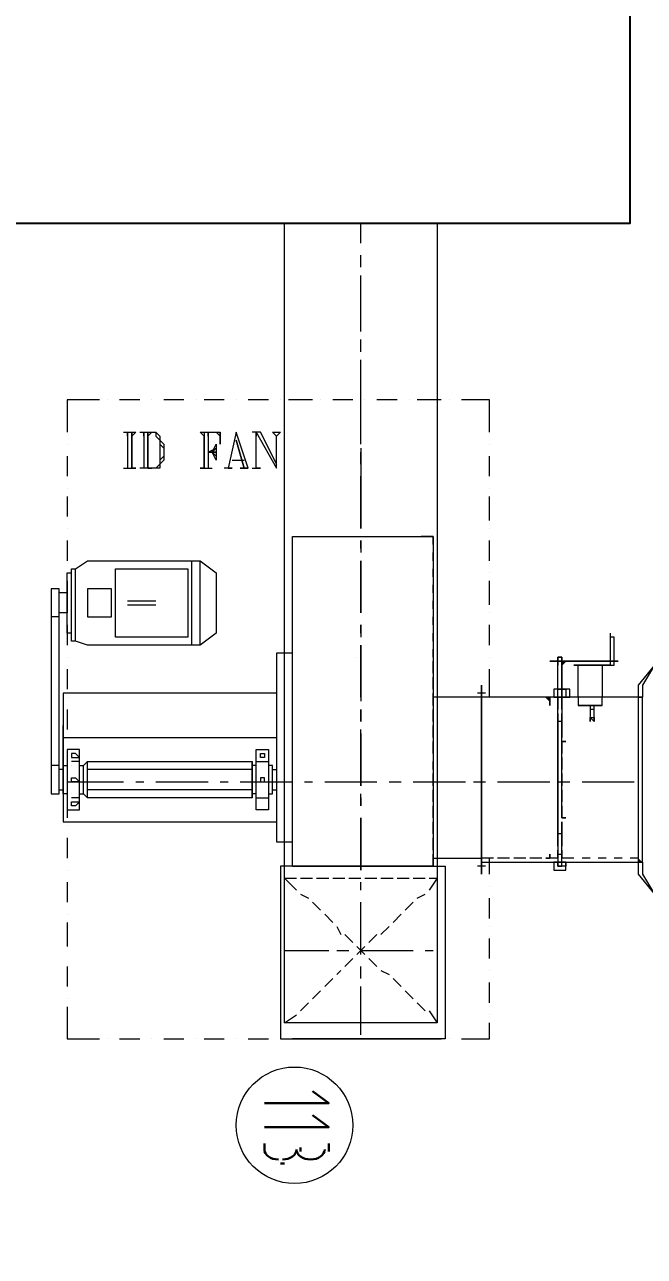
# Model space of a CAD drawing. Header units: metres. Extents: x -941 to 1333, y -28 to 1490.
# Drawn here: x 987.13 to 989.74, y 349.46 to 354.66 of the extents above; entities that cross this region are included whole.
import ezdxf

# ---------------------------------------------------------------- set-up
doc = ezdxf.new("R2010")
doc.units = ezdxf.units.M
doc.layers.add('window', color=3, linetype='Continuous')
doc.styles.add('style2A', font='swissc.ttf')
doc.dimstyles.get("Standard").update_dxf_attribs({"dimtxt": 0.4, "dimasz": 0.18, "dimexe": 0.18, "dimexo": 0.0625, "dimgap": 0, "dimtad": 0, "dimzin": 0, "dimdsep": 46, "dimtxsty": 'style2A', "dimcen": 0.09, "dimse1": 1, "dimse2": 1, "dimadec": 0, "dimazin": 0, "dimtfac": 1, "dimtofl": 0, "dimtmove": 0, "dimatfit": 3, "dimfxl": 0, "dimtolj": 1, "dimtzin": 0, "dimarcsym": 0})

# ---------------------------------------------------------------- blocks, each defined once
blk = doc.blocks.new('*D931')
at = {"layer": 'Defpoints', "color": 0}
for p in [(984.8144, 350.3777), (1008.3018, 350.3777), (1008.3018, 346.3895)]:
    blk.add_point(p, dxfattribs=at)
at = {"layer": 'window', "color": 0, "lineweight": -2}
for p, q in [((984.9944, 346.3895), (995.9867, 346.3895)), ((1008.1218, 346.3895), (997.1295, 346.3895))]:
    blk.add_line(p, q, dxfattribs=at)
at = {"layer": 'window', "color": 0}
for points in [[(984.9944, 346.4195), (984.9944, 346.3595), (984.8144, 346.3895)], [(1008.1218, 346.4195), (1008.1218, 346.3595), (1008.3018, 346.3895)]]:
    blk.add_solid(points, dxfattribs=at)
at = {"layer": 'window', "color": 0, "insert": (996.5581, 346.3895), "char_height": 0.4, "attachment_point": 5, "style": 'style2A'}
blk.add_mtext('\\A1;23.50', dxfattribs=at)
blk = doc.blocks.new('*D929')
at = {"layer": 'Defpoints', "color": 0}
for p in [(985.0431, 350.6066), (1008.0731, 350.6064), (1008.073, 347.2686)]:
    blk.add_point(p, dxfattribs=at)
at = {"layer": 'window', "color": 0, "lineweight": -2}
for p, q in [((985.2231, 347.2689), (995.9874, 347.2687)), ((1007.893, 347.2686), (997.1287, 347.2687))]:
    blk.add_line(p, q, dxfattribs=at)
at = {"layer": 'window', "color": 0}
for points in [[(985.2231, 347.2989), (985.2231, 347.2389), (985.0431, 347.2689)], [(1007.893, 347.2986), (1007.893, 347.2386), (1008.073, 347.2686)]]:
    blk.add_solid(points, dxfattribs=at)
at = {"layer": 'window', "color": 0, "insert": (996.558, 347.2687), "char_height": 0.4, "attachment_point": 5, "rotation": 359.9994, "style": 'style2A'}
blk.add_mtext('\\A1;23.03', dxfattribs=at)

msp = doc.modelspace()

# ---------------------------------------------------------------- linework, layer by layer
at = {"lineweight": 25}
msp.add_lwpolyline([(989.68145, 361.8079), (985.67927, 361.8079), (985.67927, 353.82049), (989.68145, 353.82049)], close=True, dxfattribs=at)
at = {"lineweight": 0}
for points in [[(988.86745, 351.05628), (988.86745, 350.44577), (988.22303, 350.44577), (988.22303, 353.82049)], [(988.54524, 353.7357), (988.54524, 353.82049)], [(988.86745, 353.82049), (988.86745, 350.44577)], [(988.54524, 353.63395), (988.54524, 353.68483)], [(988.54524, 353.36262), (988.54524, 353.60004)], [(988.54524, 353.27783), (988.54524, 353.3287)], [(988.54524, 353.00649), (988.54524, 353.24391)], [(987.44294, 353.07433), (987.30727, 353.07433), (987.30727, 352.93866)], [(987.47686, 353.07433), (987.47686, 353.07433)], [(987.61253, 353.07433), (987.52773, 353.07433)], [(987.6634, 353.07433), (987.6634, 353.07433)], [(987.79907, 353.07433), (987.71428, 353.07433)], [(987.84994, 353.07433), (987.84994, 353.07433)], [(987.96865, 353.07433), (987.88386, 353.07433)], [(988.01953, 353.07433), (988.01953, 353.07433)], [(988.15519, 353.07433), (988.0704, 353.07433)], [(988.20607, 353.07433), (988.20607, 353.07433)], [(988.34174, 353.07433), (988.23999, 353.07433)], [(988.37565, 353.07433), (988.37565, 353.07433)], [(988.51132, 353.07433), (988.42653, 353.07433)], [(988.54524, 352.88778), (988.54524, 353.07433)], [(988.5622, 353.07433), (988.5622, 353.07433)], [(988.69786, 353.07433), (988.61307, 353.07433)], [(988.74874, 353.07433), (988.74874, 353.07433)], [(988.88441, 353.07433), (988.78266, 353.07433)], [(988.91832, 353.07433), (988.91832, 353.07433)], [(989.08791, 352.93866), (989.08791, 353.07433), (988.9692, 353.07433)], [(987.54469, 352.93866), (987.59557, 352.93866), (987.57861, 352.9217)], [(987.56165, 352.93866), (987.56165, 352.9217), (987.56165, 352.93866), (987.56165, 352.78603)], [(987.61253, 352.93866), (987.68036, 352.93866), (987.69732, 352.9217), (987.69732, 352.90474), (987.71428, 352.88778), (987.71428, 352.87082), (987.71428, 352.83691), (987.71428, 352.81995), (987.69732, 352.80299), (987.69732, 352.78603), (987.68036, 352.78603), (987.61253, 352.78603)], [(987.62948, 352.93866), (987.62948, 352.9217), (987.62948, 352.93866), (987.62948, 352.78603)], [(987.6634, 352.93866), (987.64644, 352.9217)], [(987.68036, 352.93866), (987.68036, 352.9217), (987.69732, 352.90474), (987.69732, 352.87082), (987.69732, 352.83691), (987.69732, 352.80299), (987.68036, 352.78603)], [(987.88386, 352.93866), (987.88386, 352.78603), (987.88386, 352.9217), (987.8669, 352.93866)], [(987.88386, 352.9217), (987.8669, 352.93866), (987.95169, 352.93866), (987.95169, 352.88778), (987.95169, 352.93866), (987.95169, 352.90474)], [(987.90082, 352.93866), (987.90082, 352.9217), (987.90082, 352.93866), (987.90082, 352.78603)], [(988.0704, 352.78603), (988.05344, 352.78603), (988.03649, 352.78603), (988.0704, 352.78603), (988.01953, 352.93866), (987.98561, 352.78603), (988.00257, 352.78603), (987.96865, 352.78603)], [(988.08736, 352.78603), (988.12128, 352.78603), (988.10432, 352.78603), (988.10432, 352.93866), (988.18911, 352.78603), (988.18911, 352.9217)], [(988.12128, 352.93866), (988.18911, 352.80299), (988.12128, 352.93866), (988.08736, 352.93866)], [(988.10432, 352.93866), (988.10432, 352.9217)], [(988.54524, 352.9217), (988.54524, 352.95562)], [(987.30727, 352.88778), (987.30727, 352.88778)], [(987.69732, 352.90474), (987.69732, 352.88778), (987.71428, 352.87082), (987.71428, 352.83691), (987.69732, 352.81995), (987.69732, 352.80299)], [(989.08791, 352.88778), (989.08791, 352.88778)], [(987.30727, 352.83691), (987.30727, 352.75212)], [(987.90082, 352.85387), (987.93474, 352.85387), (987.90082, 352.85387), (987.93474, 352.87082), (987.91778, 352.85387), (987.93474, 352.83691)], [(988.54524, 352.87082), (988.54524, 352.53166), (988.54524, 352.75212)], [(988.54524, 352.80299), (988.54524, 352.85387)], [(989.08791, 352.75212), (989.08791, 352.83691)], [(987.54469, 352.78603), (987.59557, 352.78603), (987.57861, 352.78603)], [(987.56165, 352.78603), (987.56165, 352.78603)], [(987.56165, 352.78603), (987.56165, 352.78603)], [(987.57861, 352.78603), (987.57861, 352.78603)], [(987.62948, 352.78603), (987.62948, 352.78603)], [(987.62948, 352.78603), (987.62948, 352.78603)], [(987.64644, 352.78603), (987.64644, 352.78603)], [(987.64644, 352.78603), (987.6634, 352.78603)], [(987.8669, 352.78603), (987.88386, 352.78603), (987.8669, 352.78603), (987.91778, 352.78603)], [(987.90082, 352.78603), (987.90082, 352.78603)], [(987.90082, 352.78603), (987.90082, 352.78603)], [(988.00257, 352.81995), (988.05344, 352.81995)], [(988.05344, 352.78603), (988.05344, 352.78603)], [(987.30727, 352.70124), (987.30727, 352.70124)], [(989.08791, 352.70124), (989.08791, 352.70124)], [(987.30727, 352.66732), (987.30727, 352.58253)], [(989.08791, 352.56557), (989.08791, 352.66732)], [(987.30727, 352.53166), (987.30727, 352.53166)], [(989.08791, 352.53166), (989.08791, 352.53166)], [(987.30727, 352.48078), (987.30727, 352.39599)], [(988.25695, 352.46382), (988.25695, 352.49774), (988.30782, 352.49774)], [(988.25695, 351.10715), (988.25695, 352.49774), (988.85049, 352.49774), (988.85049, 351.10715)], [(988.32478, 352.49774), (988.37565, 352.49774)], [(988.39261, 352.49774), (988.44349, 352.49774)], [(988.46045, 352.49774), (988.51132, 352.49774)], [(988.52828, 352.49774), (988.57915, 352.49774)], [(988.54524, 352.44686), (988.54524, 352.48078), (988.54524, 352.42991)], [(988.59611, 352.49774), (988.64699, 352.49774)], [(988.66395, 352.49774), (988.71482, 352.49774)], [(988.73178, 352.49774), (988.78266, 352.49774)], [(988.85049, 352.46382), (988.85049, 352.49774), (988.79961, 352.49774)], [(989.08791, 352.39599), (989.08791, 352.48078)], [(988.25695, 352.39599), (988.25695, 352.42991)], [(988.85049, 352.39599), (988.85049, 352.42991)], [(987.34119, 352.05682), (987.34119, 352.36207)], [(987.83299, 352.03986), (987.83299, 352.39599)], [(987.8669, 352.03986), (987.8669, 352.39599)], [(988.25695, 352.32816), (988.25695, 352.36207)], [(988.85049, 352.32816), (988.85049, 352.36207)], [(987.32423, 352.09074), (987.30727, 352.09074), (987.30727, 352.34511), (987.32423, 352.34511)], [(987.30727, 352.34511), (987.30727, 352.34511)], [(987.30727, 352.3112), (987.30727, 352.20945)], [(989.08791, 352.34511), (989.08791, 352.34511)], [(989.08791, 352.20945), (989.08791, 352.3112)], [(987.30727, 352.14161), (987.30727, 352.29424), (987.30727, 352.17553), (987.27336, 352.17553)], [(987.30727, 352.26032), (987.27336, 352.26032)], [(988.25695, 352.26032), (988.25695, 352.29424)], [(988.85049, 352.26032), (988.85049, 352.29424)], [(987.56165, 352.22641), (987.68036, 352.22641)], [(987.56165, 352.20945), (987.56165, 352.20945)], [(987.56165, 352.20945), (987.68036, 352.20945)], [(987.68036, 352.20945), (987.68036, 352.20945)], [(988.25695, 352.19249), (988.25695, 352.22641)], [(988.85049, 352.19249), (988.85049, 352.22641)], [(987.27336, 352.15857), (987.23944, 352.15857)], [(987.30727, 352.17553), (987.30727, 352.17553)], [(988.25695, 352.12465), (988.25695, 352.15857)], [(988.85049, 352.12465), (988.85049, 352.15857)], [(989.08791, 352.17553), (989.08791, 352.17553)], [(987.30727, 352.12465), (987.30727, 352.03986)], [(988.54524, 352.09074), (988.54524, 352.12465), (988.54524, 352.07378)], [(989.08791, 352.03986), (989.08791, 352.12465)], [(988.25695, 352.05682), (988.25695, 352.09074)], [(988.85049, 352.05682), (988.85049, 352.09074)], [(989.59666, 352.09074), (989.59666, 351.95507)], [(988.25695, 352.00595), (988.18911, 352.00595), (988.18911, 351.2089), (988.25695, 351.2089)], [(988.25695, 351.98899), (988.25695, 352.0229)], [(988.54524, 351.8194), (988.54524, 352.03986), (988.54524, 351.80245)], [(988.85049, 351.98899), (988.85049, 352.0229)], [(987.30727, 351.98899), (987.30727, 351.98899)], [(988.25695, 351.92115), (988.25695, 351.97203)], [(988.52828, 351.98899), (988.52828, 351.98899)], [(988.85049, 351.92115), (988.85049, 351.97203)], [(989.71537, 351.14107), (989.71537, 351.12411), (989.73233, 351.12411), (989.73233, 351.07323), (989.7832, 350.98844), (989.7832, 351.95507), (989.73233, 351.87028), (989.73233, 351.8194), (989.71537, 351.8194), (989.05399, 351.8194), (989.05399, 351.12411), (989.71537, 351.12411), (989.71537, 351.07323), (989.7832, 350.98844), (989.7832, 351.95507), (989.71537, 351.87028), (989.71537, 351.8194), (989.73233, 351.8194), (989.71537, 351.8194), (989.73233, 351.8194), (989.71537, 351.8194)], [(989.08791, 351.98899), (989.08791, 351.98899)], [(989.63058, 351.97203), (989.34228, 351.97203), (989.63058, 351.97203)], [(989.3762, 351.97203), (989.3762, 351.97203)], [(989.39316, 351.95507), (989.41012, 351.97203), (989.39316, 351.97203), (989.3762, 351.97203), (989.3762, 351.95507)], [(989.39316, 351.78549), (989.39316, 351.98899)], [(989.44403, 351.95507), (989.59666, 351.95507), (989.44403, 351.95507)], [(989.56274, 351.95507), (989.56274, 351.8194), (989.46099, 351.8194), (989.46099, 351.95507)], [(989.59666, 351.97203), (989.59666, 351.97203)], [(989.61362, 351.97203), (989.61362, 351.97203)], [(987.30727, 351.93811), (987.30727, 351.85332)], [(988.25695, 351.85332), (988.25695, 351.9042)], [(988.85049, 351.85332), (988.85049, 351.9042)], [(989.08791, 351.8194), (989.08791, 351.93811)], [(988.85049, 351.14107), (989.05399, 351.14107), (989.05399, 351.12411), (989.05399, 351.07323), (989.05399, 351.87028), (989.05399, 351.8194), (988.85049, 351.8194)], [(989.05399, 351.87028), (989.05399, 351.07323), (989.05399, 351.87028)], [(989.05399, 351.85332), (989.05399, 351.85332)], [(989.73233, 351.87028), (989.73233, 351.87028)], [(988.18911, 351.83636), (987.29032, 351.83636), (987.29032, 351.29369), (988.18911, 351.29369)], [(987.30727, 351.8194), (987.30727, 351.8194)], [(988.25695, 351.78549), (988.25695, 351.83636)], [(988.85049, 351.78549), (988.85049, 351.83636)], [(989.07095, 351.83636), (989.03703, 351.83636)], [(989.05399, 351.83636), (989.05399, 351.83636)], [(989.10487, 351.8194), (989.05399, 351.8194)], [(989.05399, 351.8194), (989.05399, 351.8194), (989.05399, 351.8194)], [(989.05399, 351.8194), (989.05399, 351.8194), (989.05399, 351.8194)], [(989.05399, 351.8194), (989.05399, 351.8194), (989.05399, 351.8194)], [(989.05399, 351.8194), (989.05399, 351.8194), (989.05399, 351.8194)], [(989.05399, 351.8194), (989.05399, 351.8194)], [(989.1727, 351.8194), (989.12182, 351.8194)], [(989.24053, 351.8194), (989.18966, 351.8194)], [(989.30837, 351.8194), (989.25749, 351.8194)], [(989.3762, 351.8194), (989.32532, 351.8194), (989.34228, 351.80245), (989.34228, 351.8194), (989.34228, 351.78549)], [(989.34228, 351.8194), (989.34228, 351.78549), (989.34228, 351.8194)], [(989.3762, 351.76853), (989.3762, 351.8194), (989.3762, 351.76853)], [(989.3762, 351.78549), (989.3762, 351.78549)], [(989.44403, 351.8194), (989.39316, 351.8194)], [(989.39316, 351.76853), (989.39316, 351.80245), (989.39316, 351.76853)], [(989.46099, 351.8194), (989.46099, 351.78549), (989.51187, 351.78549), (989.52883, 351.78549), (989.51187, 351.78549), (989.49491, 351.78549), (989.47795, 351.78549), (989.49491, 351.78549), (989.51187, 351.78549), (989.52883, 351.78549), (989.56274, 351.78549), (989.56274, 351.8194)], [(989.51187, 351.8194), (989.47795, 351.8194)], [(989.47795, 351.78549), (989.47795, 351.78549)], [(989.47795, 351.78549), (989.47795, 351.78549)], [(989.47795, 351.78549), (989.47795, 351.78549)], [(989.49491, 351.78549), (989.49491, 351.78549)], [(989.49491, 351.78549), (989.49491, 351.78549)], [(989.51187, 351.78549), (989.51187, 351.78549)], [(989.51187, 351.78549), (989.51187, 351.78549)], [(989.51187, 351.78549), (989.51187, 351.78549)], [(989.52883, 351.78549), (989.52883, 351.78549)], [(989.52883, 351.78549), (989.52883, 351.78549)], [(989.52883, 351.78549), (989.52883, 351.78549)], [(989.54578, 351.78549), (989.56274, 351.78549), (989.54578, 351.78549), (989.52883, 351.78549)], [(989.5797, 351.8194), (989.54578, 351.8194)], [(989.54578, 351.78549), (989.54578, 351.78549)], [(989.54578, 351.78549), (989.54578, 351.78549)], [(989.54578, 351.78549), (989.54578, 351.78549)], [(989.56274, 351.78549), (989.56274, 351.78549)], [(989.56274, 351.78549), (989.56274, 351.78549)], [(989.56274, 351.78549), (989.56274, 351.78549)], [(989.56274, 351.78549), (989.56274, 351.78549)], [(989.64753, 351.8194), (989.61362, 351.8194)], [(989.71537, 351.8194), (989.68145, 351.8194)], [(989.71537, 351.8194), (989.71537, 351.8194)], [(987.30727, 351.76853), (987.30727, 351.68374)], [(988.25695, 351.71765), (988.25695, 351.76853)], [(988.85049, 351.71765), (988.85049, 351.76853)], [(989.3762, 351.64982), (989.3762, 351.71765), (989.3762, 351.75157), (989.3762, 351.71765)], [(989.39316, 351.70069), (989.39316, 351.75157)], [(989.52883, 351.76853), (989.51187, 351.76853)], [(989.51187, 351.71765), (989.51187, 351.73461), (989.52883, 351.71765), (989.51187, 351.73461)], [(989.52883, 351.73461), (989.52883, 351.73461)], [(987.27336, 351.42936), (987.29032, 351.42936), (987.29032, 351.51415), (987.29032, 351.70069)], [(988.25695, 351.64982), (988.25695, 351.70069)], [(988.54524, 351.66678), (988.54524, 351.44632), (988.54524, 351.68374)], [(988.85049, 351.64982), (988.85049, 351.70069)], [(989.51187, 351.71765), (989.51187, 351.71765)], [(987.29032, 351.64982), (988.18911, 351.64982)], [(987.30727, 351.63286), (987.30727, 351.63286)], [(988.25695, 351.58199), (988.25695, 351.63286)], [(988.85049, 351.58199), (988.85049, 351.63286)], [(989.3762, 351.58199), (989.3762, 351.63286)], [(989.39316, 351.42936), (989.39316, 351.64982)], [(989.39316, 351.63286), (989.39316, 351.63286)], [(989.39316, 351.63286), (989.39316, 351.63286)], [(987.30727, 351.58199), (987.30727, 351.49719)], [(987.34119, 351.58199), (987.34119, 351.58199)], [(987.34119, 351.58199), (987.34119, 351.58199)], [(987.34119, 351.58199), (987.34119, 351.58199)], [(988.13824, 351.58199), (988.13824, 351.58199)], [(988.13824, 351.58199), (988.13824, 351.58199)], [(988.13824, 351.58199), (988.13824, 351.58199)], [(987.27336, 351.53111), (987.23944, 351.53111)], [(987.30727, 351.4124), (987.29032, 351.4124), (987.29032, 351.53111), (987.30727, 351.53111)], [(987.35815, 351.54807), (987.32423, 351.54807)], [(987.32423, 351.53111), (987.32423, 351.53111)], [(987.35815, 351.53111), (987.35815, 351.53111)], [(987.35815, 351.53111), (987.37511, 351.53111)], [(987.39207, 351.39544), (987.37511, 351.4124), (987.37511, 351.53111), (987.39207, 351.54807)], [(988.08736, 351.39544), (988.08736, 351.4124), (988.08736, 351.53111), (988.08736, 351.54807)], [(988.10432, 351.53111), (988.08736, 351.53111)], [(988.10432, 351.54807), (988.15519, 351.54807)], [(988.10432, 351.53111), (988.10432, 351.53111)], [(988.15519, 351.4124), (988.17215, 351.4124), (988.17215, 351.53111), (988.15519, 351.53111)], [(988.15519, 351.53111), (988.15519, 351.53111)], [(988.25695, 351.51415), (988.25695, 351.54807)], [(988.85049, 351.51415), (988.85049, 351.54807)], [(989.3762, 351.51415), (989.3762, 351.56503)], [(987.29032, 351.51415), (987.27336, 351.51415)], [(987.34119, 351.48024), (987.34119, 351.48024)], [(987.34119, 351.48024), (987.34119, 351.48024)], [(987.34119, 351.48024), (987.34119, 351.48024)], [(988.08736, 351.51415), (987.39207, 351.51415)], [(988.13824, 351.48024), (988.13824, 351.48024)], [(988.13824, 351.48024), (988.13824, 351.48024)], [(988.13824, 351.48024), (988.13824, 351.48024)], [(988.17215, 351.51415), (988.18911, 351.51415)], [(988.25695, 351.44632), (988.25695, 351.49719)], [(988.85049, 351.44632), (988.85049, 351.49719)], [(989.3762, 351.44632), (989.3762, 351.49719)], [(989.3762, 351.46328), (989.39316, 351.46328), (989.39316, 351.48024)], [(987.30727, 351.46328), (987.54469, 351.46328)], [(987.30727, 351.44632), (987.30727, 351.44632)], [(988.08736, 351.42936), (987.39207, 351.42936)], [(987.59557, 351.46328), (987.62948, 351.46328)], [(987.68036, 351.46328), (987.90082, 351.46328)], [(987.95169, 351.46328), (987.98561, 351.46328)], [(988.03649, 351.46328), (988.25695, 351.46328)], [(988.17215, 351.42936), (988.18911, 351.42936)], [(988.25695, 351.37849), (988.25695, 351.42936)], [(988.30782, 351.46328), (988.34174, 351.46328)], [(988.39261, 351.46328), (988.61307, 351.46328)], [(988.66395, 351.46328), (988.71482, 351.46328)], [(988.7657, 351.46328), (988.98616, 351.46328)], [(988.85049, 351.37849), (988.85049, 351.42936)], [(989.02007, 351.46328), (989.07095, 351.46328)], [(989.12182, 351.46328), (989.34228, 351.46328)], [(989.3762, 351.37849), (989.3762, 351.42936)], [(989.39316, 351.46328), (989.42707, 351.46328)], [(989.47795, 351.46328), (989.69841, 351.46328)], [(987.30727, 351.4124), (987.30727, 351.31065)], [(987.32423, 351.4124), (987.32423, 351.4124)], [(987.35815, 351.39544), (987.32423, 351.39544)], [(987.34119, 351.37849), (987.34119, 351.37849)], [(987.34119, 351.37849), (987.34119, 351.37849)], [(987.34119, 351.37849), (987.34119, 351.37849)], [(987.35815, 351.4124), (987.37511, 351.4124)], [(987.35815, 351.4124), (987.35815, 351.4124)], [(988.10432, 351.4124), (988.08736, 351.4124)], [(988.10432, 351.4124), (988.10432, 351.4124)], [(988.10432, 351.39544), (988.15519, 351.39544)], [(988.15519, 351.4124), (988.15519, 351.4124)], [(988.54524, 351.39544), (988.54524, 351.36153), (988.54524, 351.4124)], [(989.39316, 351.34457), (989.39316, 351.37849)], [(988.25695, 351.31065), (988.25695, 351.36153)], [(988.85049, 351.31065), (988.85049, 351.36153)], [(989.3762, 351.31065), (989.3762, 351.36153)], [(987.30727, 351.27673), (987.30727, 351.27673)], [(988.25695, 351.24282), (988.25695, 351.29369)], [(988.85049, 351.24282), (988.85049, 351.29369)], [(989.3762, 351.24282), (989.3762, 351.19194), (989.3762, 351.24282), (989.3762, 351.29369)], [(989.39316, 351.31065), (989.39316, 351.31065)], [(989.39316, 351.31065), (989.39316, 351.31065)], [(989.39316, 351.10715), (989.39316, 351.29369)], [(987.30727, 351.22586), (987.30727, 351.14107)], [(988.25695, 351.17498), (988.25695, 351.22586)], [(988.85049, 351.17498), (988.85049, 351.22586)], [(989.3762, 351.10715), (989.39316, 351.10715), (989.39316, 351.24282), (989.3762, 351.24282), (989.3762, 351.10715), (989.39316, 351.10715)], [(989.3762, 351.17498), (989.3762, 351.14107), (989.3762, 351.17498)], [(989.39316, 351.17498), (989.39316, 351.14107), (989.39316, 351.17498)], [(988.25695, 351.10715), (988.25695, 351.15803)], [(988.85049, 351.10715), (988.85049, 351.15803)], [(989.10487, 351.14107), (989.05399, 351.14107)], [(989.05399, 351.12411), (989.05399, 351.12411), (989.05399, 351.12411)], [(989.05399, 351.12411), (989.05399, 351.12411), (989.05399, 351.12411)], [(989.08791, 351.07323), (989.08791, 351.14107)], [(989.1727, 351.14107), (989.12182, 351.14107)], [(989.24053, 351.14107), (989.18966, 351.14107)], [(989.30837, 351.14107), (989.25749, 351.14107)], [(989.3762, 351.14107), (989.32532, 351.14107), (989.34228, 351.14107), (989.34228, 351.15803)], [(989.34228, 351.14107), (989.34228, 351.15803), (989.34228, 351.14107)], [(989.34228, 351.14107), (989.34228, 351.14107)], [(989.3762, 351.15803), (989.39316, 351.15803)], [(989.44403, 351.14107), (989.39316, 351.14107)], [(989.51187, 351.14107), (989.47795, 351.14107)], [(989.5797, 351.14107), (989.54578, 351.14107)], [(989.64753, 351.14107), (989.61362, 351.14107)], [(989.71537, 351.14107), (989.68145, 351.14107)], [(989.71537, 351.12411), (989.71537, 351.12411)], [(987.30727, 351.09019), (987.30727, 351.09019)], [(988.85049, 351.10715), (988.20607, 351.10715), (988.20607, 350.37794), (988.85049, 350.37794)], [(988.25695, 351.10715), (988.90136, 351.10715), (988.90136, 350.37794), (988.25695, 350.37794)], [(989.07095, 351.10715), (989.03703, 351.10715)], [(989.05399, 351.10715), (989.05399, 351.10715)], [(989.05399, 351.09019), (989.05399, 351.09019)], [(989.73233, 351.09019), (989.73233, 351.09019)], [(989.73233, 351.09019), (989.73233, 351.09019)], [(987.30727, 351.03932), (987.30727, 350.95453)], [(988.2739, 351.0054), (988.22303, 351.05628), (988.2739, 351.05628)], [(988.29086, 351.05628), (988.34174, 351.05628)], [(988.3587, 351.05628), (988.40957, 351.05628)], [(988.42653, 351.05628), (988.4774, 351.05628)], [(988.49436, 351.05628), (988.54524, 351.05628)], [(988.54524, 351.0054), (988.54524, 351.03932)], [(988.5622, 351.05628), (988.61307, 351.05628)], [(988.63003, 351.05628), (988.68091, 351.05628)], [(988.69786, 351.05628), (988.74874, 351.05628)], [(988.7657, 351.05628), (988.81657, 351.05628)], [(988.83353, 351.05628), (988.86745, 351.05628), (988.83353, 351.0054)], [(989.08791, 351.02236), (989.08791, 351.02236)], [(988.29086, 350.98844), (988.32478, 350.97148)], [(988.34174, 350.95453), (988.37565, 350.92061)], [(988.54524, 350.73407), (988.54524, 350.95453)], [(988.73178, 350.92061), (988.7657, 350.95453)], [(988.78266, 350.97148), (988.81657, 350.98844)], [(989.08791, 350.88669), (989.08791, 350.97148)], [(987.30727, 350.90365), (987.30727, 350.90365)], [(988.39261, 350.90365), (988.42653, 350.86973)], [(988.68091, 350.86973), (988.71482, 350.90365)], [(987.30727, 350.86973), (987.30727, 350.76798)], [(988.44349, 350.85277), (988.46045, 350.81886)], [(988.63003, 350.81886), (988.66395, 350.85277)], [(989.08791, 350.85277), (989.08791, 350.85277)], [(988.4774, 350.81886), (988.51132, 350.78494)], [(988.57915, 350.78494), (988.61307, 350.81886)], [(989.08791, 350.71711), (989.08791, 350.8019)], [(988.22303, 350.75102), (988.40957, 350.75102)], [(988.44349, 350.75102), (988.49436, 350.75102)], [(988.52828, 350.73407), (988.5622, 350.76798)], [(988.52828, 350.76798), (988.5622, 350.73407)], [(988.54524, 350.75102), (988.7657, 350.75102)], [(988.81657, 350.75102), (988.85049, 350.75102)], [(988.4774, 350.68319), (988.51132, 350.71711)], [(988.57915, 350.71711), (988.61307, 350.68319)], [(987.30727, 350.68319), (987.30727, 350.5984)], [(988.44349, 350.64927), (988.46045, 350.66623)], [(988.54524, 350.63232), (988.54524, 350.68319)], [(988.63003, 350.66623), (988.66395, 350.64927)], [(989.08791, 350.66623), (989.08791, 350.66623)], [(988.39261, 350.5984), (988.42653, 350.63232)], [(988.54524, 350.3949), (988.54524, 350.5984)], [(988.68091, 350.63232), (988.71482, 350.5984)], [(989.08791, 350.53057), (989.08791, 350.61536)], [(987.30727, 350.54752), (987.30727, 350.54752)], [(988.34174, 350.54752), (988.37565, 350.58144)], [(988.73178, 350.58144), (988.7657, 350.54752)], [(987.30727, 350.51361), (987.30727, 350.37794), (987.44294, 350.37794)], [(988.29086, 350.49665), (988.32478, 350.53057)], [(988.78266, 350.53057), (988.81657, 350.49665)], [(988.83353, 350.49665), (988.86745, 350.44577)], [(988.22303, 350.44577), (988.2739, 350.47969)], [(988.9692, 350.37794), (989.08791, 350.37794), (989.08791, 350.44577)], [(989.08791, 350.47969), (989.08791, 350.47969)], [(987.47686, 350.37794), (987.47686, 350.37794)], [(987.52773, 350.37794), (987.61253, 350.37794)], [(987.6634, 350.37794), (987.6634, 350.37794)], [(987.71428, 350.37794), (987.79907, 350.37794)], [(987.84994, 350.37794), (987.84994, 350.37794)], [(987.88386, 350.37794), (987.96865, 350.37794)], [(988.01953, 350.37794), (988.01953, 350.37794)], [(988.0704, 350.37794), (988.15519, 350.37794)], [(988.20607, 350.37794), (988.20607, 350.37794)], [(988.23999, 350.37794), (988.34174, 350.37794)], [(988.37565, 350.37794), (988.37565, 350.37794)], [(988.42653, 350.37794), (988.51132, 350.37794)], [(988.5622, 350.37794), (988.5622, 350.37794)], [(988.61307, 350.37794), (988.69786, 350.37794)], [(988.74874, 350.37794), (988.74874, 350.37794)], [(988.78266, 350.37794), (988.88441, 350.37794)], [(988.91832, 350.37794), (988.91832, 350.37794)]]:
    msp.add_lwpolyline(points, dxfattribs=at)
for points in [[(987.57861, 352.9217), (987.57861, 352.78603), (987.57861, 352.93866)], [(987.64644, 352.9217), (987.64644, 352.78603), (987.64644, 352.93866)], [(987.95169, 352.9217), (987.93474, 352.93866)], [(988.20607, 352.93866), (988.18911, 352.9217), (988.17215, 352.93866)], [(987.93474, 352.81995), (987.91778, 352.85387), (987.93474, 352.88778)], [(988.05344, 352.78603), (988.01953, 352.90474)], [(987.8669, 352.39599), (987.93474, 352.34511), (987.93474, 352.09074), (987.8669, 352.03986), (987.39207, 352.03986), (987.34119, 352.05682), (987.32423, 352.05682), (987.32423, 352.36207), (987.34119, 352.36207), (987.39207, 352.39599)], [(987.51078, 352.36207), (987.81603, 352.36207), (987.81603, 352.07378), (987.51078, 352.07378)], [(988.54524, 352.39599), (988.54524, 352.17553)], [(987.23944, 351.4124), (987.27336, 351.4124), (987.27336, 352.27728), (987.23944, 352.27728)], [(987.39207, 352.15857), (987.49382, 352.15857), (987.49382, 352.27728), (987.39207, 352.27728)], [(989.61362, 351.95507), (989.61362, 352.07378), (989.59666, 352.07378), (989.59666, 351.95507)], [(989.39316, 351.98899), (989.39316, 351.97203), (989.39316, 351.71765), (989.3762, 351.71765), (989.3762, 351.97203), (989.39316, 351.97203), (989.39316, 351.98899), (989.3762, 351.98899), (989.3762, 351.97203), (989.3762, 351.98899)], [(989.3762, 351.97203), (989.3762, 351.97203), (989.3762, 351.97203)], [(989.42707, 351.85332), (989.35924, 351.85332), (989.35924, 351.8194), (989.42707, 351.8194)], [(989.3762, 351.8194), (989.3762, 351.85332), (989.41012, 351.85332), (989.41012, 351.8194)], [(989.46099, 351.78549), (989.47795, 351.78549)], [(989.52883, 351.73461), (989.52883, 351.78549), (989.51187, 351.78549), (989.51187, 351.73461)], [(989.73233, 351.8194), (989.71537, 351.8194), (989.71537, 351.12411), (989.73233, 351.12411)], [(988.54524, 351.76853), (988.54524, 351.71765)], [(989.39316, 351.75157), (989.39316, 351.71765), (989.39316, 351.64982), (989.39316, 351.71765)], [(989.51187, 351.73461), (989.51187, 351.71765)], [(989.52883, 351.73461), (989.52883, 351.71765)], [(989.3762, 351.71765), (989.3762, 351.24282)], [(989.39316, 351.63286), (989.39316, 351.58199), (989.39316, 351.63286), (989.41012, 351.63286)], [(989.39316, 351.63286), (989.39316, 351.63286), (989.39316, 351.63286)], [(989.39316, 351.63286), (989.39316, 351.63286), (989.39316, 351.63286)], [(987.30727, 351.34457), (987.35815, 351.34457), (987.35815, 351.59894), (987.30727, 351.59894)], [(987.32423, 351.56503), (987.34119, 351.56503), (987.35815, 351.56503), (987.34119, 351.58199), (987.32423, 351.58199)], [(988.10432, 351.34457), (988.10432, 351.59894), (988.15519, 351.59894), (988.15519, 351.53111), (988.15519, 351.34457)], [(988.13824, 351.56503), (988.12128, 351.56503), (988.12128, 351.58199), (988.13824, 351.58199)], [(987.39207, 351.54807), (988.08736, 351.54807), (988.08736, 351.39544), (987.39207, 351.39544)], [(989.39316, 351.56503), (989.39316, 351.51415)], [(987.32423, 351.46328), (987.32423, 351.48024), (987.34119, 351.48024), (987.35815, 351.46328), (987.34119, 351.46328)], [(988.13824, 351.46328), (988.13824, 351.48024), (988.12128, 351.48024), (988.12128, 351.46328)], [(989.39316, 351.49719), (989.39316, 351.44632)], [(989.39316, 351.42936), (989.39316, 351.37849)], [(987.32423, 351.37849), (987.34119, 351.37849), (987.35815, 351.37849), (987.34119, 351.36153), (987.32423, 351.36153)], [(989.39316, 351.36153), (989.39316, 351.31065), (989.41012, 351.31065), (989.39316, 351.31065)], [(988.54524, 351.31065), (988.54524, 351.09019)], [(989.39316, 351.31065), (989.39316, 351.31065), (989.39316, 351.31065)], [(989.39316, 351.31065), (989.39316, 351.31065), (989.39316, 351.31065)], [(989.39316, 351.29369), (989.39316, 351.24282), (989.39316, 351.19194), (989.39316, 351.24282)], [(989.05399, 351.12411), (989.05399, 351.12411), (989.05399, 351.12411)], [(989.34228, 351.14107), (989.34228, 351.14107), (989.34228, 351.14107)], [(989.41012, 351.12411), (989.35924, 351.12411), (989.35924, 351.09019), (989.41012, 351.09019)], [(989.3762, 351.10715), (989.3762, 351.12411), (989.41012, 351.12411), (989.41012, 351.10715)]]:
    msp.add_lwpolyline(points, close=True, dxfattribs=at)
at = {"lineweight": 30}
for points in [[(988.13824, 350.10661), (988.40957, 350.10661), (988.34174, 350.15748)], [(988.13824, 350.00485), (988.40957, 350.00485), (988.34174, 350.05573)], [(988.13824, 349.9031), (988.13824, 349.93702)], [(988.29086, 349.9031), (988.29086, 349.92006)], [(988.40957, 349.93702), (988.40957, 349.9031)], [(988.22303, 349.85223), (988.20607, 349.85223)]]:
    msp.add_lwpolyline(points, dxfattribs=at)
at = {"lineweight": 18}
msp.add_circle((988.26542, 350.01333), 0.2459, dxfattribs=at)
at = {"lineweight": 30}
for points in [[(988.13824, 349.91158), (988.13824, 349.88817), (988.16481, 349.86919), (988.19759, 349.86919)], [(988.21455, 349.86919), (988.24733, 349.86919), (988.2739, 349.88817), (988.2739, 349.91158)], [(988.2739, 349.91158), (988.2739, 349.88817), (988.30048, 349.86919), (988.33326, 349.86919)], [(988.33326, 349.86919), (988.36604, 349.86919), (988.39261, 349.88817), (988.39261, 349.91158)]]:
    msp.add_open_spline(points, degree=3, dxfattribs=at)
for points in [[(989.3762, 351.95507), (989.3762, 351.97203), (989.3762, 351.97203)], [(989.41012, 351.97203), (989.39316, 351.97203), (989.39316, 351.97203)], [(989.39316, 351.95507), (989.41012, 351.97203), (989.39316, 351.97203)], [(989.34228, 351.80245), (989.34228, 351.8194), (989.32532, 351.8194)], [(989.34228, 351.80245), (989.34228, 351.8194), (989.34228, 351.8194)], [(989.71537, 351.8194), (989.73233, 351.8194), (989.73233, 351.8194)], [(989.73233, 351.8194), (989.73233, 351.8194), (989.71537, 351.8194)], [(989.05399, 351.12411), (989.05399, 351.14107), (989.05399, 351.14107)], [(989.34228, 351.14107), (989.32532, 351.14107), (989.32532, 351.14107)], [(989.71537, 351.14107), (989.73233, 351.12411), (989.71537, 351.12411)], [(989.73233, 351.12411), (989.71537, 351.12411), (989.71537, 351.14107)]]:
    msp.add_solid(points)

# ---------------------------------------------------------------- dimensions: what is measured, and where the dimension line sits
at = {"layer": 'window'}
dim = msp.add_aligned_dim(p1=(985.0431, 350.60665), p2=(1008.07307, 350.60642), distance=-3.33779, dimstyle='Standard', dxfattribs=at)
dim.commit()
dim.dimension.update_dxf_attribs({"geometry": '*D929', "text_midpoint": (996.55805, 347.26874)})
dim = msp.add_aligned_dim(p1=(984.81439, 350.37771), p2=(1008.30177, 350.37771), distance=-3.98824, text='23.50', dimstyle='Standard', dxfattribs=at)
dim.commit()
dim.dimension.update_dxf_attribs({"geometry": '*D931', "text_midpoint": (996.55808, 346.38947)})

doc.saveas('drawing.dxf')
